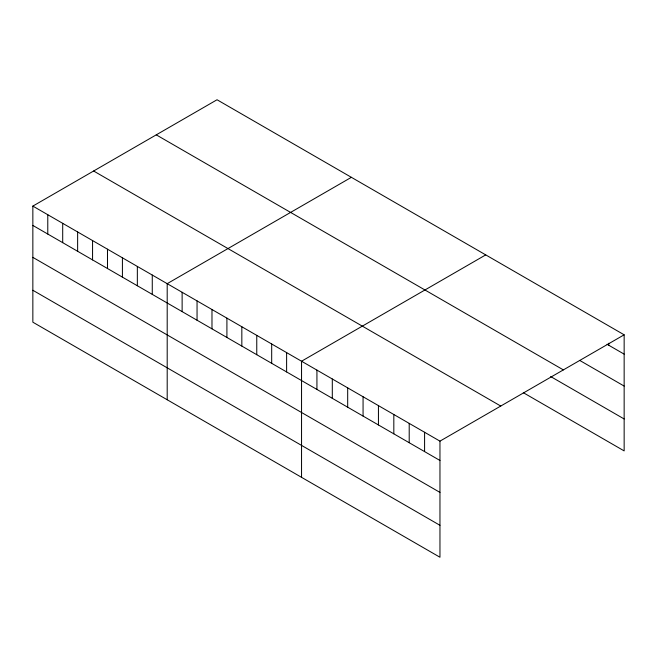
<?xml version="1.0" encoding="UTF-8"?>
<svg xmlns="http://www.w3.org/2000/svg" width="657" height="657" viewBox="0 0 657 657"><rect width="100%" height="100%" fill="white"/><g stroke="black" fill="none" stroke-linecap="round" stroke-linejoin="round"><path stroke-width="0.99" d="M32.85 206.101L439.96 441.143L439.96 557.243L32.85 322.193L32.85 206.101L217.04 99.757L624.15 334.807L624.15 450.899L523.325 392.689M351.38 177.324L167.198 283.66L167.198 399.76M485.728 254.891L301.547 361.227L301.547 477.327M439.96 441.143L624.15 334.807M607.06 344.268L624.15 354.131M579.72 360.414L624.15 386.07M156.251 134.849L563.369 369.899M550.665 376.543L624.15 418.969M93.631 171.009L500.749 406.051M32.85 225.425L439.96 460.475M32.85 257.363L439.96 492.405M32.85 290.263L439.96 525.304M608.768 343.217L608.768 345.253M424.586 432.265L424.586 451.597M409.204 423.387L409.204 442.711M393.822 414.501L393.822 433.834M378.44 405.624L378.44 424.956M363.066 396.746L363.066 416.078M347.684 387.868L347.684 407.192M332.302 378.99L332.302 398.314M316.929 370.105L316.929 389.437M286.616 352.612L286.616 371.936M271.686 343.989L271.686 363.321M256.764 335.374L256.764 354.706M241.833 326.759L241.833 346.083M226.911 318.136L226.911 337.468M211.981 309.521L211.981 328.845M197.051 300.898L197.051 320.23M182.129 292.283L182.129 311.615M152.268 275.045L152.268 294.377M137.346 266.43L137.346 285.754M122.416 257.807L122.416 277.139M107.485 249.192L107.485 268.516M92.563 240.569L92.563 259.901M77.633 231.954L77.633 251.286M62.702 223.339L62.702 242.663M47.78 214.716L47.78 234.048"/></g></svg>
